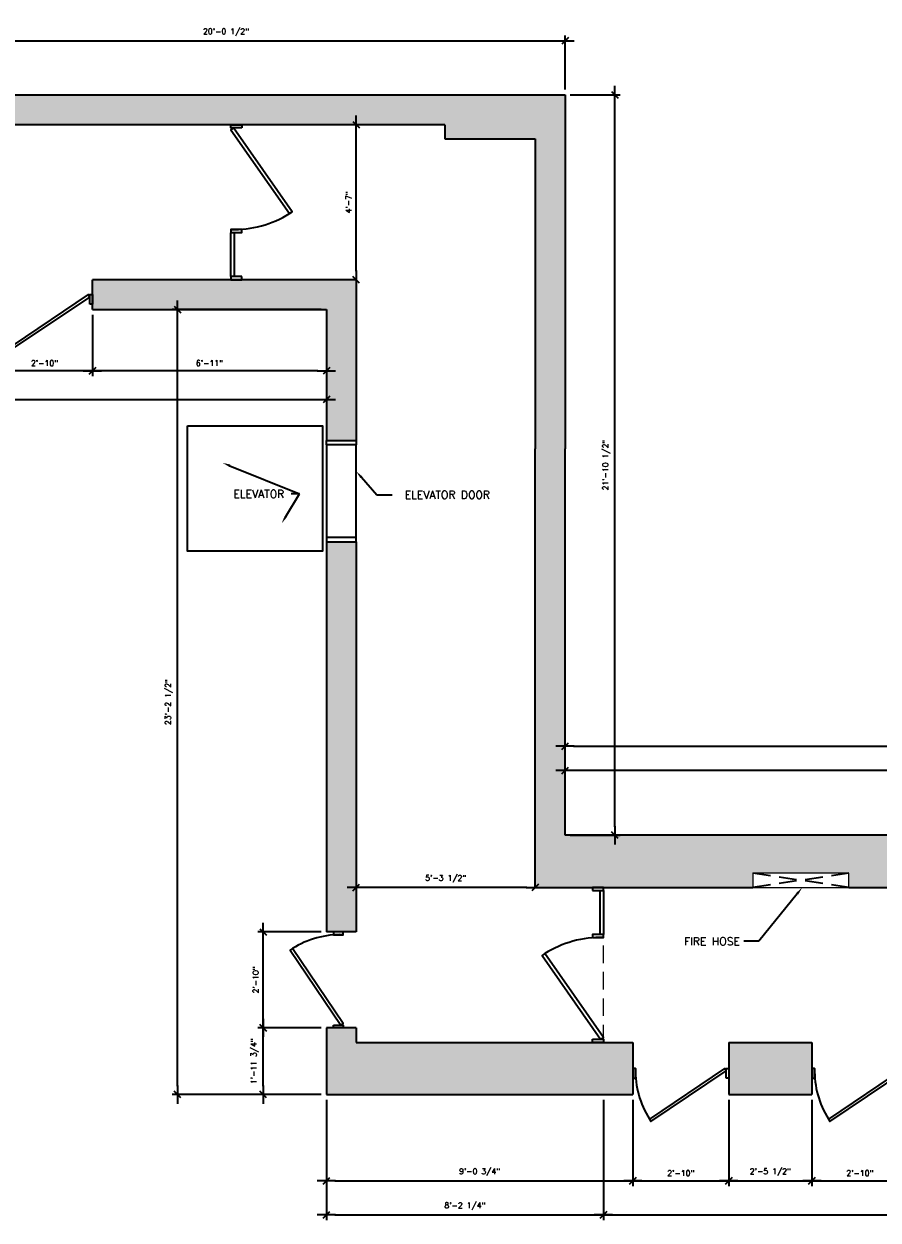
# Model space of a CAD drawing. Header units: inches. Extents: x -8208 to 9368, y -1840 to 1831.
# Drawn here: x -3716.8 to -3414, y -1839.5 to -1415.2 of the extents above; entities that cross this region are included whole.
import ezdxf
from ezdxf import colors
from ezdxf.entities.mleader import LeaderData, LeaderLine
from ezdxf.math import Vec2, Vec3

# ---------------------------------------------------------------- set-up
doc = ezdxf.new("R2010")
doc.units = ezdxf.units.IN
doc.header["$MEASUREMENT"] = 0
doc.linetypes.add('HIDDEN', pattern=[0.375, 0.25, -0.125])
for name, color, linetype in [('A-WALL', 4, 'Continuous'), ('A-WINDOW', 1, 'Continuous'), ('SM-COM-PLUMBING', 2, 'Continuous'), ('SM-COM-WALL-HATCH', 252, 'Continuous'), ('SM-FF-HATCH', 8, 'Continuous'), ('SM-RCP-TEXT', 2, 'Continuous'), ('YP-DOOR', 1, 'Continuous')]:
    doc.layers.add(name, color=color, linetype=linetype)
doc.layers.add('I-8-Gray', color=1, linetype='Continuous', lineweight=9)
doc.styles.add('SM-LEADER-00', font='romans.shx')
doc.styles.add('SMI-24', font='romans.shx', dxfattribs={"height": 2})
doc.dimstyles.new('SMI-24', dxfattribs={"dimscale": 24, "dimtxt": 2, "dimasz": 0.125, "dimexe": 0.078125, "dimexo": 0.078125, "dimgap": 0.0625, "dimtad": 1, "dimdec": 3, "dimrnd": 0.25, "dimzin": 3, "dimdsep": 46, "dimlunit": 4, "dimtxsty": 'SMI-24', "dimblk": 'SMI-thick', "dimcen": 0.09375, "dimclrd": 1, "dimclre": 1, "dimclrt": 2, "dimadec": 0, "dimazin": 0, "dimtfac": 0.09375, "dimtdec": 3, "dimtmove": 2, "dimatfit": 3, "dimfxl": 0.078125, "dimfrac": 2, "dimtolj": 1, "dimtzin": 3, "dimarcsym": 0})

# ---------------------------------------------------------------- blocks, each defined once
blk = doc.blocks.new('SMI-thick')
at = {"color": 0, "linetype": 'Continuous'}
blk.add_line((-1.08, 0), (1.08, 0), dxfattribs=at)
at = {"color": 4, "linetype": 'Continuous'}
blk.add_line((0.39, 0.39), (-0.39, -0.39), dxfattribs=at)
blk = doc.blocks.new('*D534')
at = {"layer": 'A-WALL', "color": 1, "lineweight": -2, "transparency": 16777216}
for p, q in [((-3437.47, -1796.86), (-3437.47, -1827.43)), ((-3403.47, -1796.86), (-3403.47, -1827.43)), ((-3434.47, -1825.55), (-3406.47, -1825.55))]:
    blk.add_line(p, q, dxfattribs=at)
at = {"layer": 'Defpoints', "color": 0, "transparency": 16777216}
for p in [(-3437.47, -1794.99), (-3403.47, -1794.99), (-3403.47, -1825.55)]:
    blk.add_point(p, dxfattribs=at)
at = {"layer": 'A-WALL', "color": 1, "lineweight": -2, "transparency": 16777216, "xscale": 3, "yscale": 3, "zscale": 3, "rotation": 180}
blk.add_blockref('SMI-thick', (-3437.47, -1825.55), dxfattribs=at)
at = {"layer": 'A-WALL', "color": 1, "lineweight": -2, "transparency": 16777216, "xscale": 3, "yscale": 3, "zscale": 3}
blk.add_blockref('SMI-thick', (-3403.47, -1825.55), dxfattribs=at)
at = {"layer": 'A-WALL', "color": 2, "transparency": 16777216, "insert": (-3420.47, -1822.86), "char_height": 2, "attachment_point": 5, "style": 'SMI-24'}
blk.add_mtext('\\A1;2\'-10"', dxfattribs=at)
blk = doc.blocks.new('*D535')
at = {"layer": 'A-WALL', "color": 1, "lineweight": -2, "transparency": 16777216}
for p, q in [((-3500.96, -1796.86), (-3500.96, -1827.43)), ((-3466.96, -1796.86), (-3466.96, -1827.43)), ((-3497.96, -1825.55), (-3469.96, -1825.55))]:
    blk.add_line(p, q, dxfattribs=at)
at = {"layer": 'Defpoints', "color": 0, "transparency": 16777216}
for p in [(-3500.96, -1794.99), (-3466.96, -1794.99), (-3466.96, -1825.55)]:
    blk.add_point(p, dxfattribs=at)
at = {"layer": 'A-WALL', "color": 1, "lineweight": -2, "transparency": 16777216, "xscale": 3, "yscale": 3, "zscale": 3, "rotation": 180}
blk.add_blockref('SMI-thick', (-3500.96, -1825.55), dxfattribs=at)
at = {"layer": 'A-WALL', "color": 1, "lineweight": -2, "transparency": 16777216, "xscale": 3, "yscale": 3, "zscale": 3}
blk.add_blockref('SMI-thick', (-3466.96, -1825.55), dxfattribs=at)
at = {"layer": 'A-WALL', "color": 2, "transparency": 16777216, "insert": (-3483.96, -1822.86), "char_height": 2, "attachment_point": 5, "style": 'SMI-24'}
blk.add_mtext('\\A1;2\'-10"', dxfattribs=at)
blk = doc.blocks.new('*D536')
at = {"layer": 'A-WALL', "color": 1, "lineweight": -2, "transparency": 16777216}
for p, q in [((-3466.96, -1796.86), (-3466.96, -1827.43)), ((-3437.47, -1796.86), (-3437.47, -1827.43)), ((-3463.96, -1825.55), (-3440.47, -1825.55))]:
    blk.add_line(p, q, dxfattribs=at)
at = {"layer": 'Defpoints', "color": 0, "transparency": 16777216}
for p in [(-3466.96, -1794.99), (-3437.47, -1794.99), (-3437.47, -1825.55)]:
    blk.add_point(p, dxfattribs=at)
at = {"layer": 'A-WALL', "color": 1, "lineweight": -2, "transparency": 16777216, "xscale": 3, "yscale": 3, "zscale": 3, "rotation": 180}
blk.add_blockref('SMI-thick', (-3466.96, -1825.55), dxfattribs=at)
at = {"layer": 'A-WALL', "color": 1, "lineweight": -2, "transparency": 16777216, "xscale": 3, "yscale": 3, "zscale": 3}
blk.add_blockref('SMI-thick', (-3437.47, -1825.55), dxfattribs=at)
at = {"layer": 'A-WALL', "color": 2, "transparency": 16777216, "insert": (-3452.21, -1822.53), "char_height": 2, "attachment_point": 5, "style": 'SMI-24'}
blk.add_mtext('\\A1;2\'-5 1/2"', dxfattribs=at)
blk = doc.blocks.new('*D537')
at = {"layer": 'A-WALL', "color": 1, "lineweight": -2, "transparency": 16777216}
for p, q in [((-3609.6, -1796.86), (-3609.6, -1827.43)), ((-3500.96, -1796.86), (-3500.96, -1827.43)), ((-3606.6, -1825.55), (-3503.96, -1825.55))]:
    blk.add_line(p, q, dxfattribs=at)
at = {"layer": 'Defpoints', "color": 0, "transparency": 16777216}
for p in [(-3609.6, -1794.99), (-3500.96, -1794.99), (-3500.96, -1825.55)]:
    blk.add_point(p, dxfattribs=at)
at = {"layer": 'A-WALL', "color": 1, "lineweight": -2, "transparency": 16777216, "xscale": 3, "yscale": 3, "zscale": 3, "rotation": 180}
blk.add_blockref('SMI-thick', (-3609.6, -1825.55), dxfattribs=at)
at = {"layer": 'A-WALL', "color": 1, "lineweight": -2, "transparency": 16777216, "xscale": 3, "yscale": 3, "zscale": 3}
blk.add_blockref('SMI-thick', (-3500.96, -1825.55), dxfattribs=at)
at = {"layer": 'A-WALL', "color": 2, "transparency": 16777216, "insert": (-3555.28, -1822.53), "char_height": 2, "attachment_point": 5, "style": 'SMI-24'}
blk.add_mtext('\\A1;9\'-0 3/4"', dxfattribs=at)
blk = doc.blocks.new('*D538')
at = {"layer": 'A-WALL', "color": 1, "lineweight": -2, "transparency": 16777216}
for p, q in [((-3511.37, -1796.86), (-3511.37, -1839.52)), ((-2142.81, -1796.86), (-2142.81, -1839.52)), ((-3508.37, -1837.64), (-2145.81, -1837.64))]:
    blk.add_line(p, q, dxfattribs=at)
at = {"layer": 'Defpoints', "color": 0, "transparency": 16777216}
for p in [(-3511.37, -1794.99), (-2142.81, -1794.99), (-2142.81, -1837.64)]:
    blk.add_point(p, dxfattribs=at)
at = {"layer": 'A-WALL', "color": 1, "lineweight": -2, "transparency": 16777216, "xscale": 3, "yscale": 3, "zscale": 3, "rotation": 180}
blk.add_blockref('SMI-thick', (-3511.37, -1837.64), dxfattribs=at)
at = {"layer": 'A-WALL', "color": 1, "lineweight": -2, "transparency": 16777216, "xscale": 3, "yscale": 3, "zscale": 3}
blk.add_blockref('SMI-thick', (-2142.81, -1837.64), dxfattribs=at)
at = {"layer": 'A-WALL', "color": 2, "transparency": 16777216, "insert": (-2827.09, -1834.62), "char_height": 2, "attachment_point": 5, "style": 'SMI-24'}
blk.add_mtext('\\A1;114\'-0 1/2"', dxfattribs=at)
blk = doc.blocks.new('*D547')
at = {"layer": 'A-WALL', "color": 1, "lineweight": -2, "transparency": 16777216}
for p, q in [((-3524.99, -1678.17), (-3524.99, -1669.55)), ((-3521.99, -1671.43), (-2359.18, -1671.43)), ((-2356.18, -1678.17), (-2356.18, -1669.55))]:
    blk.add_line(p, q, dxfattribs=at)
at = {"layer": 'Defpoints', "color": 0, "transparency": 16777216}
for p in [(-2356.18, -1671.43), (-3524.99, -1680.05), (-2356.18, -1680.05)]:
    blk.add_point(p, dxfattribs=at)
at = {"layer": 'A-WALL', "color": 1, "lineweight": -2, "transparency": 16777216, "xscale": 3, "yscale": 3, "zscale": 3, "rotation": 180}
blk.add_blockref('SMI-thick', (-3524.99, -1671.43), dxfattribs=at)
at = {"layer": 'A-WALL', "color": 1, "lineweight": -2, "transparency": 16777216, "xscale": 3, "yscale": 3, "zscale": 3}
blk.add_blockref('SMI-thick', (-2356.18, -1671.43), dxfattribs=at)
at = {"layer": 'A-WALL', "color": 2, "transparency": 16777216, "insert": (-2940.59, -1668.4), "char_height": 2, "attachment_point": 5, "style": 'SMI-24'}
blk.add_mtext('\\A1;97\'-4 3/4"', dxfattribs=at)
blk = doc.blocks.new('*D550')
at = {"layer": 'Defpoints', "color": 0, "transparency": 16777216}
for p in [(-3524.99, -1680.05), (-3524.99, -1702.99), (-3259.93, -1702.99)]:
    blk.add_point(p, dxfattribs=at)
at = {"layer": 'SM-COM-PLUMBING', "color": 1, "lineweight": -2, "transparency": 16777216}
for p, q in [((-3524.99, -1701.11), (-3524.99, -1678.17)), ((-3262.93, -1680.05), (-3521.99, -1680.05)), ((-3259.93, -1701.11), (-3259.93, -1678.17))]:
    blk.add_line(p, q, dxfattribs=at)
at = {"layer": 'SM-COM-PLUMBING', "color": 1, "lineweight": -2, "transparency": 16777216, "xscale": 3, "yscale": 3, "zscale": 3, "rotation": 180}
blk.add_blockref('SMI-thick', (-3524.99, -1680.05), dxfattribs=at)
at = {"layer": 'SM-COM-PLUMBING', "color": 1, "lineweight": -2, "transparency": 16777216, "xscale": 3, "yscale": 3, "zscale": 3}
blk.add_blockref('SMI-thick', (-3259.93, -1680.05), dxfattribs=at)
at = {"layer": 'SM-COM-PLUMBING', "color": 2, "transparency": 16777216, "insert": (-3392.46, -1677.36), "char_height": 2, "attachment_point": 5, "style": 'SMI-24'}
blk.add_mtext('\\A1;22\'-1"', dxfattribs=at)
blk = doc.blocks.new('*D551')
at = {"layer": 'Defpoints', "color": 0, "transparency": 16777216}
for p in [(-3524.99, -1440.36), (-3507.32, -1440.36), (-3524.99, -1702.99)]:
    blk.add_point(p, dxfattribs=at)
at = {"layer": 'SM-COM-PLUMBING', "color": 1, "lineweight": -2, "transparency": 16777216}
for p, q in [((-3523.12, -1440.36), (-3505.44, -1440.36)), ((-3507.32, -1699.99), (-3507.32, -1443.36)), ((-3523.12, -1702.99), (-3505.44, -1702.99))]:
    blk.add_line(p, q, dxfattribs=at)
at = {"layer": 'SM-COM-PLUMBING', "color": 1, "lineweight": -2, "transparency": 16777216, "xscale": 3, "yscale": 3, "zscale": 3}
for p, rotation in [((-3507.32, -1440.36), 90), ((-3507.32, -1702.99), 270)]:
    blk.add_blockref('SMI-thick', p, dxfattribs=dict(at, rotation=rotation))
at = {"layer": 'SM-COM-PLUMBING', "color": 2, "transparency": 16777216, "insert": (-3510.34, -1571.68), "char_height": 2, "attachment_point": 5, "rotation": 90, "style": 'SMI-24'}
blk.add_mtext('\\A1;21\'-10 1/2"', dxfattribs=at)
blk = doc.blocks.new('*D552')
at = {"layer": 'Defpoints', "color": 0, "transparency": 16777216}
for p in [(-3609.6, -1794.99), (-3511.37, -1794.99), (-3511.37, -1837.64)]:
    blk.add_point(p, dxfattribs=at)
at = {"layer": 'SM-COM-PLUMBING', "color": 1, "lineweight": -2, "transparency": 16777216}
for p, q in [((-3609.6, -1796.86), (-3609.6, -1839.52)), ((-3511.37, -1796.86), (-3511.37, -1839.52)), ((-3606.6, -1837.64), (-3514.37, -1837.64))]:
    blk.add_line(p, q, dxfattribs=at)
at = {"layer": 'SM-COM-PLUMBING', "color": 1, "lineweight": -2, "transparency": 16777216, "xscale": 3, "yscale": 3, "zscale": 3, "rotation": 180}
blk.add_blockref('SMI-thick', (-3609.6, -1837.64), dxfattribs=at)
at = {"layer": 'SM-COM-PLUMBING', "color": 1, "lineweight": -2, "transparency": 16777216, "xscale": 3, "yscale": 3, "zscale": 3}
blk.add_blockref('SMI-thick', (-3511.37, -1837.64), dxfattribs=at)
at = {"layer": 'SM-COM-PLUMBING', "color": 2, "transparency": 16777216, "insert": (-3560.48, -1834.62), "char_height": 2, "attachment_point": 5, "style": 'SMI-24'}
blk.add_mtext('\\A1;8\'-2 1/4"', dxfattribs=at)
blk = doc.blocks.new('*D553')
at = {"layer": 'Defpoints', "color": 0, "transparency": 16777216}
for p in [(-3632, -1771.31), (-3609.6, -1771.31), (-3609.6, -1794.99)]:
    blk.add_point(p, dxfattribs=at)
at = {"layer": 'SM-COM-PLUMBING', "color": 1, "lineweight": -2, "transparency": 16777216}
for p, q in [((-3611.47, -1771.31), (-3633.87, -1771.31)), ((-3632, -1791.99), (-3632, -1774.31)), ((-3611.47, -1794.99), (-3633.87, -1794.99))]:
    blk.add_line(p, q, dxfattribs=at)
at = {"layer": 'SM-COM-PLUMBING', "color": 1, "lineweight": -2, "transparency": 16777216, "xscale": 3, "yscale": 3, "zscale": 3}
for p, rotation in [((-3632, -1771.31), 90), ((-3632, -1794.99), 270)]:
    blk.add_blockref('SMI-thick', p, dxfattribs=dict(at, rotation=rotation))
at = {"layer": 'SM-COM-PLUMBING', "color": 2, "transparency": 16777216, "insert": (-3635.02, -1783.15), "char_height": 2, "attachment_point": 5, "rotation": 90, "style": 'SMI-24'}
blk.add_mtext('\\A1;1\'-11 3/4"', dxfattribs=at)
blk = doc.blocks.new('*D554')
at = {"layer": 'Defpoints', "color": 0, "transparency": 16777216}
for p in [(-3632, -1737.31), (-3609.6, -1737.31), (-3609.6, -1771.31)]:
    blk.add_point(p, dxfattribs=at)
at = {"layer": 'SM-COM-PLUMBING', "color": 1, "lineweight": -2, "transparency": 16777216}
for p, q in [((-3611.47, -1737.31), (-3633.87, -1737.31)), ((-3632, -1768.31), (-3632, -1740.31)), ((-3611.47, -1771.31), (-3633.87, -1771.31))]:
    blk.add_line(p, q, dxfattribs=at)
at = {"layer": 'SM-COM-PLUMBING', "color": 1, "lineweight": -2, "transparency": 16777216, "xscale": 3, "yscale": 3, "zscale": 3}
for p, rotation in [((-3632, -1737.31), 90), ((-3632, -1771.31), 270)]:
    blk.add_blockref('SMI-thick', p, dxfattribs=dict(at, rotation=rotation))
at = {"layer": 'SM-COM-PLUMBING', "color": 2, "transparency": 16777216, "insert": (-3634.69, -1754.31), "char_height": 2, "attachment_point": 5, "rotation": 90, "style": 'SMI-24'}
blk.add_mtext('\\A1;2\'-10"', dxfattribs=at)
blk = doc.blocks.new('*D555')
at = {"layer": 'Defpoints', "color": 0, "transparency": 16777216}
for p in [(-3662.41, -1516.49), (-3609.6, -1516.49), (-3609.6, -1794.99)]:
    blk.add_point(p, dxfattribs=at)
at = {"layer": 'SM-COM-PLUMBING', "color": 1, "lineweight": -2, "transparency": 16777216}
for p, q in [((-3611.47, -1516.49), (-3664.29, -1516.49)), ((-3662.41, -1791.99), (-3662.41, -1519.49)), ((-3611.47, -1794.99), (-3664.29, -1794.99))]:
    blk.add_line(p, q, dxfattribs=at)
at = {"layer": 'SM-COM-PLUMBING', "color": 1, "lineweight": -2, "transparency": 16777216, "xscale": 3, "yscale": 3, "zscale": 3}
for p, rotation in [((-3662.41, -1516.49), 90), ((-3662.41, -1794.99), 270)]:
    blk.add_blockref('SMI-thick', p, dxfattribs=dict(at, rotation=rotation))
at = {"layer": 'SM-COM-PLUMBING', "color": 2, "transparency": 16777216, "insert": (-3665.44, -1655.74), "char_height": 2, "attachment_point": 5, "rotation": 90, "style": 'SMI-24'}
blk.add_mtext('\\A1;23\'-2 1/2"', dxfattribs=at)
blk = doc.blocks.new('*D556')
at = {"layer": 'Defpoints', "color": 0, "transparency": 16777216}
for p in [(-3599.04, -1450.93), (-3599.04, -1450.93), (-3599.04, -1505.93)]:
    blk.add_point(p, dxfattribs=at)
at = {"layer": 'SM-COM-PLUMBING', "color": 1, "lineweight": -2, "transparency": 16777216}
blk.add_line((-3599.04, -1502.93), (-3599.04, -1453.93), dxfattribs=at)
at = {"layer": 'SM-COM-PLUMBING', "color": 1, "lineweight": -2, "transparency": 16777216, "xscale": 3, "yscale": 3, "zscale": 3}
for p, rotation in [((-3599.04, -1450.93), 90), ((-3599.04, -1505.93), 270)]:
    blk.add_blockref('SMI-thick', p, dxfattribs=dict(at, rotation=rotation))
at = {"layer": 'SM-COM-PLUMBING', "color": 2, "transparency": 16777216, "insert": (-3601.73, -1478.43), "char_height": 2, "attachment_point": 5, "rotation": 90, "style": 'SMI-24'}
blk.add_mtext('\\A1;4\'-7"', dxfattribs=at)
blk = doc.blocks.new('*D557')
at = {"layer": 'Defpoints', "color": 0, "transparency": 16777216}
for p in [(-3599.04, -1721.49), (-3599.04, -1721.49), (-3535.55, -1721.49)]:
    blk.add_point(p, dxfattribs=at)
at = {"layer": 'SM-COM-PLUMBING', "color": 1, "lineweight": -2, "transparency": 16777216}
blk.add_line((-3538.55, -1721.49), (-3596.04, -1721.49), dxfattribs=at)
at = {"layer": 'SM-COM-PLUMBING', "color": 1, "lineweight": -2, "transparency": 16777216, "xscale": 3, "yscale": 3, "zscale": 3, "rotation": 180}
blk.add_blockref('SMI-thick', (-3599.04, -1721.49), dxfattribs=at)
at = {"layer": 'SM-COM-PLUMBING', "color": 1, "lineweight": -2, "transparency": 16777216, "xscale": 3, "yscale": 3, "zscale": 3}
blk.add_blockref('SMI-thick', (-3535.55, -1721.49), dxfattribs=at)
at = {"layer": 'SM-COM-PLUMBING', "color": 2, "transparency": 16777216, "insert": (-3567.3, -1718.46), "char_height": 2, "attachment_point": 5, "style": 'SMI-24'}
blk.add_mtext('\\A1;5\'-3 1/2"', dxfattribs=at)
blk = doc.blocks.new('*D558')
at = {"layer": 'Defpoints', "color": 0, "transparency": 16777216}
for p in [(-3692.54, -1516.49), (-3609.6, -1516.49), (-3692.54, -1538.2)]:
    blk.add_point(p, dxfattribs=at)
at = {"layer": 'SM-COM-PLUMBING', "color": 1, "lineweight": -2, "transparency": 16777216}
for p, q in [((-3692.54, -1518.36), (-3692.54, -1540.08)), ((-3609.6, -1518.36), (-3609.6, -1540.08)), ((-3612.6, -1538.2), (-3689.54, -1538.2))]:
    blk.add_line(p, q, dxfattribs=at)
at = {"layer": 'SM-COM-PLUMBING', "color": 1, "lineweight": -2, "transparency": 16777216, "xscale": 3, "yscale": 3, "zscale": 3, "rotation": 180}
blk.add_blockref('SMI-thick', (-3692.54, -1538.2), dxfattribs=at)
at = {"layer": 'SM-COM-PLUMBING', "color": 1, "lineweight": -2, "transparency": 16777216, "xscale": 3, "yscale": 3, "zscale": 3}
blk.add_blockref('SMI-thick', (-3609.6, -1538.2), dxfattribs=at)
at = {"layer": 'SM-COM-PLUMBING', "color": 2, "transparency": 16777216, "insert": (-3651.07, -1535.51), "char_height": 2, "attachment_point": 5, "style": 'SMI-24'}
blk.add_mtext('\\A1;6\'-11"', dxfattribs=at)
blk = doc.blocks.new('*D559')
at = {"layer": 'Defpoints', "color": 0, "transparency": 16777216}
for p in [(-3726.54, -1516.49), (-3692.54, -1516.49), (-3726.54, -1538.2)]:
    blk.add_point(p, dxfattribs=at)
at = {"layer": 'SM-COM-PLUMBING', "color": 1, "lineweight": -2, "transparency": 16777216}
for p, q in [((-3726.54, -1518.36), (-3726.54, -1540.08)), ((-3692.54, -1518.36), (-3692.54, -1540.08)), ((-3695.54, -1538.2), (-3723.54, -1538.2))]:
    blk.add_line(p, q, dxfattribs=at)
at = {"layer": 'SM-COM-PLUMBING', "color": 1, "lineweight": -2, "transparency": 16777216, "xscale": 3, "yscale": 3, "zscale": 3, "rotation": 180}
blk.add_blockref('SMI-thick', (-3726.54, -1538.2), dxfattribs=at)
at = {"layer": 'SM-COM-PLUMBING', "color": 1, "lineweight": -2, "transparency": 16777216, "xscale": 3, "yscale": 3, "zscale": 3}
blk.add_blockref('SMI-thick', (-3692.54, -1538.2), dxfattribs=at)
at = {"layer": 'SM-COM-PLUMBING', "color": 2, "transparency": 16777216, "insert": (-3709.54, -1535.51), "char_height": 2, "attachment_point": 5, "style": 'SMI-24'}
blk.add_mtext('\\A1;2\'-10"', dxfattribs=at)
blk = doc.blocks.new('*D569')
at = {"layer": 'Defpoints', "color": 0, "transparency": 16777216}
for p in [(-5042.28, -1505.93), (-3609.6, -1516.49), (-3609.6, -1548.38)]:
    blk.add_point(p, dxfattribs=at)
at = {"layer": 'SM-COM-PLUMBING', "color": 1, "lineweight": -2, "transparency": 16777216}
for p, q in [((-5042.28, -1507.8), (-5042.28, -1550.26)), ((-3609.6, -1518.36), (-3609.6, -1550.26)), ((-5039.28, -1548.38), (-3612.6, -1548.38))]:
    blk.add_line(p, q, dxfattribs=at)
at = {"layer": 'SM-COM-PLUMBING', "color": 1, "lineweight": -2, "transparency": 16777216, "xscale": 3, "yscale": 3, "zscale": 3, "rotation": 180}
blk.add_blockref('SMI-thick', (-5042.28, -1548.38), dxfattribs=at)
at = {"layer": 'SM-COM-PLUMBING', "color": 1, "lineweight": -2, "transparency": 16777216, "xscale": 3, "yscale": 3, "zscale": 3}
blk.add_blockref('SMI-thick', (-3609.6, -1548.38), dxfattribs=at)
at = {"layer": 'SM-COM-PLUMBING', "color": 2, "transparency": 16777216, "insert": (-4325.94, -1545.36), "char_height": 2, "attachment_point": 5, "style": 'SMI-24'}
blk.add_mtext('\\A1;119\'-4 3/4"', dxfattribs=at)
blk = doc.blocks.new('*D581')
at = {"layer": 'Defpoints', "color": 0, "transparency": 16777216}
for p in [(-3524.99, -1421.19), (-3765.39, -1440.36), (-3524.99, -1440.36)]:
    blk.add_point(p, dxfattribs=at)
at = {"layer": 'SM-COM-PLUMBING', "color": 1, "lineweight": -2, "transparency": 16777216}
for p, q in [((-3765.39, -1438.49), (-3765.39, -1419.31)), ((-3762.39, -1421.19), (-3527.99, -1421.19)), ((-3524.99, -1438.49), (-3524.99, -1419.31))]:
    blk.add_line(p, q, dxfattribs=at)
at = {"layer": 'SM-COM-PLUMBING', "color": 1, "lineweight": -2, "transparency": 16777216, "xscale": 3, "yscale": 3, "zscale": 3, "rotation": 180}
blk.add_blockref('SMI-thick', (-3765.39, -1421.19), dxfattribs=at)
at = {"layer": 'SM-COM-PLUMBING', "color": 1, "lineweight": -2, "transparency": 16777216, "xscale": 3, "yscale": 3, "zscale": 3}
blk.add_blockref('SMI-thick', (-3524.99, -1421.19), dxfattribs=at)
at = {"layer": 'SM-COM-PLUMBING', "color": 2, "transparency": 16777216, "insert": (-3645.19, -1418.16), "char_height": 2, "attachment_point": 5, "style": 'SMI-24'}
blk.add_mtext('\\A1;20\'-0 1/2"', dxfattribs=at)

msp = doc.modelspace()

# ---------------------------------------------------------------- hatches: boundary and pattern name
at = {"layer": 'SM-COM-WALL-HATCH'}
h = msp.add_hatch(color=256, dxfattribs=at)
h.dxf.hatch_style = 1
h.paths.add_polyline_path([(-3524.99357, -1440.36495), (-3765.38702, -1440.36495), (-3765.38702, -1450.92601), (-3567.55464, -1450.92601), (-3567.55464, -1455.92601), (-3535.55464, -1455.92601), (-3535.55464, -1565.92601), (-3535.55464, -1721.48708), (-3458.3693, -1721.48708), (-3458.3693, -1716.49991), (-3424.3693, -1716.49991), (-3424.3693, -1721.48708), (-3259.9325, -1721.48708), (-3259.9325, -1702.98708), (-3424.3693, -1702.98708), (-3524.99357, -1702.98708), (-3524.99357, -1565.92601)])
h = msp.add_hatch(color=256, dxfattribs=at)
h.dxf.hatch_style = 1
h.paths.add_polyline_path([(-3609.59745, -1562.92601), (-3599.03638, -1562.92601)], flags=17)
edge = h.paths.add_edge_path()
edge.add_line((-3692.53638, -1516.48708), (-3692.53638, -1505.92601))
edge.add_line((-3692.53638, -1516.48708), (-3609.59745, -1516.48708))
edge.add_line((-3609.59745, -1516.48708), (-3609.59745, -1562.92601))
edge.add_line((-3599.03638, -1505.92601), (-3692.53638, -1505.92601))
edge.add_line((-3599.03638, -1505.92601), (-3599.03638, -1562.92601))
h = msp.add_hatch(color=256, dxfattribs=at)
h.dxf.hatch_style = 1
h.paths.add_polyline_path([(-3599.03638, -1505.92601), (-3692.53638, -1505.92601), (-3692.53638, -1516.48708), (-3609.59745, -1516.48708), (-3609.59745, -1562.92601), (-3599.03638, -1562.92601)])
h.paths.add_polyline_path([(-3599.03638, -1598.92601), (-3609.59745, -1598.92601), (-3609.59745, -1659.42601), (-3609.59745, -1737.31029), (-3599.03638, -1737.31029)])
h = msp.add_hatch(color=256, dxfattribs=at)
h.dxf.hatch_style = 1
h.paths.add_polyline_path([(-3609.59745, -1598.92601), (-3599.03638, -1598.92601)])
edge = h.paths.add_edge_path()
edge.add_line((-3599.03638, -1598.92601), (-3599.03638, -1737.31029))
edge.add_line((-3599.03638, -1737.31029), (-3609.59745, -1737.31029))
edge.add_line((-3609.59745, -1598.92601), (-3609.59745, -1659.42601))
edge.add_line((-3609.59745, -1659.42601), (-3609.59745, -1737.31029))
h = msp.add_hatch(color=256, dxfattribs=at)
h.dxf.hatch_style = 1
h.paths.add_polyline_path([(-3599.03638, -1771.31029), (-3599.03638, -1776.48708), (-3500.95602, -1776.48708), (-3500.95602, -1794.98708), (-3609.59745, -1794.98708), (-3609.59745, -1771.31029)])
h = msp.add_hatch(color=256, dxfattribs=at)
h.dxf.hatch_style = 1
h.paths.add_polyline_path([(-3466.95602, -1776.48708), (-3437.47364, -1776.48708), (-3437.47364, -1794.98708), (-3466.95602, -1794.98708)])

# ---------------------------------------------------------------- linework, layer by layer
at = {"layer": 'A-WALL'}
for p, q in [((-3765.38702, -1440.36495), (-3524.99357, -1440.36495)), ((-3524.99357, -1440.36495), (-3524.99357, -1565.92601)), ((-3567.55464, -1450.92601), (-3765.38702, -1450.92601)), ((-3567.55464, -1450.92601), (-3567.55464, -1455.92601)), ((-3567.55464, -1455.92601), (-3535.55464, -1455.92601)), ((-3535.55464, -1455.92601), (-3535.55464, -1565.92601)), ((-3599.03638, -1505.92601), (-3692.53638, -1505.92601)), ((-3692.53638, -1516.48708), (-3692.53638, -1505.92601)), ((-3599.03638, -1505.92601), (-3599.03638, -1562.92601)), ((-3692.53638, -1516.48708), (-3609.59745, -1516.48708)), ((-3609.59745, -1516.48708), (-3609.59745, -1562.92601)), ((-3609.59745, -1562.92601), (-3599.03638, -1562.92601)), ((-3535.55464, -1721.48708), (-3535.55464, -1565.92601)), ((-3524.99357, -1702.98708), (-3524.99357, -1565.92601)), ((-3609.59745, -1598.92601), (-3599.03638, -1598.92601)), ((-3609.59745, -1598.92601), (-3609.59745, -1659.42601)), ((-3599.03638, -1598.92601), (-3599.03638, -1737.31029)), ((-3609.59745, -1659.42601), (-3609.59745, -1737.31029)), ((-3424.3693, -1702.98708), (-3524.99357, -1702.98708)), ((-3259.9325, -1702.98708), (-3424.3693, -1702.98708)), ((-3535.55464, -1721.48708), (-3458.3693, -1721.48708)), ((-3424.3693, -1721.48708), (-3259.9325, -1721.48708)), ((-3599.03638, -1737.31029), (-3609.59745, -1737.31029)), ((-3599.03638, -1771.31029), (-3609.59745, -1771.31029)), ((-3609.59745, -1771.31029), (-3609.59745, -1794.98708)), ((-3599.03638, -1771.31029), (-3599.03638, -1776.48708)), ((-3599.03638, -1776.48708), (-3500.95602, -1776.48708)), ((-3500.95602, -1776.48708), (-3500.95602, -1794.98708)), ((-3466.95602, -1776.48708), (-3466.95602, -1794.98708)), ((-3466.95602, -1776.48708), (-3437.47364, -1776.48708)), ((-3437.47364, -1776.48708), (-3437.47364, -1794.98708)), ((-3609.59745, -1794.98708), (-3500.95602, -1794.98708)), ((-3466.95602, -1794.98708), (-3437.47364, -1794.98708))]:
    msp.add_line(p, q, dxfattribs=at)
at = {"layer": 'A-WALL', "color": 8}
for centre, radius, start, end in [((-3642.49558, -1450.86022), 37.26895, 268.4814908, 302.1282195), ((-3604.52848, -1770.40655), 32.14749, 88.4814908, 122.1282195), ((-3512.35691, -1776.55288), 37.26895, 88.4814908, 122.1282195), ((-3467.85975, -1786.58898), 32.14749, 178.4814908, 212.1282195), ((-3404.37738, -1786.58898), 32.14749, 178.4814908, 212.1282195)]:
    msp.add_arc(centre, radius, start, end, dxfattribs=at)
at = {"layer": 'A-WINDOW', "color": 3}
for points in [[(-3639.55463, -1452.03952), (-3643.48321, -1452.03952), (-3643.48321, -1450.92601), (-3639.55463, -1450.92601)], [(-3639.55463, -1488.11608), (-3643.48321, -1488.11608), (-3643.48321, -1489.22959), (-3639.55463, -1489.22959)], [(-3639.55463, -1504.81251), (-3643.48321, -1504.81251), (-3643.48321, -1505.92601), (-3639.55463, -1505.92601)], [(-3693.49687, -1514.59527), (-3693.49687, -1511.20655), (-3692.53638, -1511.20655), (-3692.53638, -1514.59527)], [(-3515.29787, -1722.60059), (-3511.36929, -1722.60059), (-3511.36929, -1721.48708), (-3515.29787, -1721.48708)], [(-3607.0653, -1738.27078), (-3603.67658, -1738.27078), (-3603.67658, -1737.31029), (-3607.0653, -1737.31029)], [(-3515.29787, -1739.29702), (-3511.36929, -1739.29702), (-3511.36929, -1738.18351), (-3515.29787, -1738.18351)], [(-3607.06529, -1770.3498), (-3603.67657, -1770.3498), (-3603.67657, -1771.31029), (-3607.06529, -1771.31029)], [(-3515.29787, -1775.37358), (-3511.36929, -1775.37358), (-3511.36929, -1776.48708), (-3515.29787, -1776.48708)], [(-3499.99553, -1789.1258), (-3499.99553, -1785.73708), (-3500.95602, -1785.73708), (-3500.95602, -1789.1258)], [(-3467.91651, -1789.1258), (-3467.91651, -1785.73708), (-3466.95602, -1785.73708), (-3466.95602, -1789.1258)], [(-3436.51315, -1789.1258), (-3436.51315, -1785.73708), (-3437.47364, -1785.73708), (-3437.47364, -1789.1258)]]:
    msp.add_lwpolyline(points, close=True, dxfattribs=at)
at = {"layer": 'I-8-Gray'}
for p, q in [((-3424.3693, -1716.49991), (-3458.3693, -1716.49991)), ((-3458.3693, -1716.49991), (-3458.3693, -1721.48708)), ((-3424.3693, -1721.48708), (-3424.3693, -1716.49991))]:
    msp.add_line(p, q, dxfattribs=at)
at = {"layer": 'I-8-Gray', "linetype": 'HIDDEN', "ltscale": 25}
msp.add_line((-3511.36929, -1776.48708), (-3511.36929, -1721.48708), dxfattribs=at)
at = {"layer": 'I-8-Gray'}
msp.add_lwpolyline([(-3458.3693, -1721.48708), (-3424.3693, -1721.48708), (-3424.3693, -1716.49991), (-3458.3693, -1716.49991)], close=True, dxfattribs=at)
at = {"layer": 'SM-COM-PLUMBING'}
for p, q in [((-3609.59745, -1564.44513), (-3609.59745, -1597.4069)), ((-3599.03638, -1597.4069), (-3599.03638, -1564.44513))]:
    msp.add_line(p, q, dxfattribs=at)
for points in [[(-3658.78165, -1557.72625), (-3610.98207, -1557.72625), (-3610.98207, -1602.2722), (-3658.78165, -1602.2722)], [(-3609.59745, -1562.92601), (-3599.03638, -1562.92601), (-3599.03638, -1564.44513), (-3609.59745, -1564.44513)], [(-3609.59745, -1598.92601), (-3599.03638, -1598.92601), (-3599.03638, -1597.4069), (-3609.59745, -1597.4069)]]:
    msp.add_lwpolyline(points, close=True, dxfattribs=at)
at = {"layer": 'SM-FF-HATCH', "linetype": 'HIDDEN', "ltscale": 25}
for p, q in [((-3424.3693, -1716.49991), (-3458.3693, -1721.48708)), ((-3424.3693, -1721.48708), (-3458.3693, -1716.49991))]:
    msp.add_line(p, q, dxfattribs=at)
at = {"layer": 'YP-DOOR'}
for points in [[(-3642.48953, -1452.03952), (-3643.48321, -1452.70836), (-3622.67537, -1482.4218), (-3621.71552, -1481.78975)], [(-3642.25813, -1504.81251), (-3643.53502, -1504.81251), (-3643.48321, -1489.23578), (-3642.25813, -1489.22339)], [(-3693.49687, -1512.06368), (-3694.07379, -1511.20655), (-3720.66455, -1529.155), (-3720.11935, -1529.98295)], [(-3512.59437, -1722.60059), (-3511.31748, -1722.60059), (-3511.36929, -1738.17732), (-3512.59437, -1738.18971)], [(-3604.5337, -1770.3498), (-3603.67657, -1769.77288), (-3621.62502, -1743.18212), (-3622.45297, -1743.72732)], [(-3512.36297, -1775.37358), (-3511.36929, -1774.70474), (-3532.17712, -1744.99129), (-3533.13698, -1745.62335)], [(-3467.91651, -1786.59421), (-3468.49343, -1785.73708), (-3495.08418, -1803.68553), (-3494.53898, -1804.51348)], [(-3404.43413, -1786.59421), (-3405.01105, -1785.73708), (-3431.6018, -1803.68553), (-3431.05661, -1804.51348)]]:
    msp.add_lwpolyline(points, close=True, dxfattribs=at)

# ---------------------------------------------------------------- dimensions: what is measured, and where the dimension line sits
at = {"layer": 'A-WALL'}
for base, p1, p2, picture, middle in [((-2356.17814, -1671.42731), (-3524.99357, -1680.04589), (-2356.17814, -1680.04589), '*D547', (-2940.58585, -1668.4035)), ((-3500.95602, -1825.55175), (-3609.59745, -1794.98708), (-3500.95602, -1794.98708), '*D537', (-3555.27673, -1822.52794)), ((-2142.81036, -1837.64083), (-3511.36929, -1794.98708), (-2142.81036, -1794.98707), '*D538', (-2827.08983, -1834.61702)), ((-3466.95602, -1825.55175), (-3500.95602, -1794.98708), (-3466.95602, -1794.98708), '*D535', (-3483.95602, -1822.86127)), ((-3437.47364, -1825.55175), (-3466.95602, -1794.98708), (-3437.47364, -1794.98708), '*D536', (-3452.21483, -1822.52794)), ((-3403.47364, -1825.55175), (-3437.47364, -1794.98708), (-3403.47364, -1794.98708), '*D534', (-3420.47364, -1822.86127))]:
    dim = msp.add_linear_dim(base=base, p1=p1, p2=p2, dimstyle='SMI-24', dxfattribs=at)
    dim.commit()
    dim.dimension.update_dxf_attribs({"geometry": picture, "text_midpoint": middle})
at = {"layer": 'SM-COM-PLUMBING'}
for base, p1, p2, picture, middle in [((-3524.99357, -1421.18622), (-3765.38702, -1440.36495), (-3524.99357, -1440.36495), '*D581', (-3645.19029, -1418.16241)), ((-3609.59745, -1548.38323), (-5042.28121, -1505.92601), (-3609.59745, -1516.48708), '*D569', (-4325.93933, -1545.35942)), ((-3726.53638, -1538.20216), (-3692.53638, -1516.48708), (-3726.53638, -1516.48708), '*D559', (-3709.53638, -1535.51168)), ((-3692.53638, -1538.20216), (-3609.59745, -1516.48708), (-3692.53638, -1516.48708), '*D558', (-3651.06691, -1535.51168)), ((-3524.99357, -1680.04589), (-3259.9325, -1702.98708), (-3524.99357, -1702.98708), '*D550', (-3392.46303, -1677.35541)), ((-3599.03638, -1721.48708), (-3535.55464, -1721.48708), (-3599.03638, -1721.48708), '*D557', (-3567.29551, -1718.46327)), ((-3511.36929, -1837.64083), (-3609.59745, -1794.98708), (-3511.36929, -1794.98708), '*D552', (-3560.48337, -1834.61702))]:
    dim = msp.add_linear_dim(base=base, p1=p1, p2=p2, dimstyle='SMI-24', dxfattribs=at)
    dim.commit()
    dim.dimension.update_dxf_attribs({"geometry": picture, "text_midpoint": middle})
for base, p1, p2, picture, middle in [((-3507.31913, -1440.36495), (-3524.99357, -1702.98708), (-3524.99357, -1440.36495), '*D551', (-3510.34294, -1571.67601)), ((-3599.03638, -1450.92601), (-3599.03638, -1505.92601), (-3599.03638, -1450.92601), '*D556', (-3601.72685, -1478.42601)), ((-3662.41328, -1516.48708), (-3609.59745, -1794.98708), (-3609.59745, -1516.48708), '*D555', (-3665.43709, -1655.73708)), ((-3631.99611, -1737.31029), (-3609.59745, -1771.31029), (-3609.59745, -1737.31029), '*D554', (-3634.68658, -1754.31029)), ((-3631.99611, -1771.31029), (-3609.59745, -1794.98708), (-3609.59745, -1771.31029), '*D553', (-3635.01992, -1783.14869))]:
    dim = msp.add_linear_dim(base=base, p1=p1, p2=p2, angle=90, dimstyle='SMI-24', dxfattribs=at)
    dim.commit()
    dim.dimension.update_dxf_attribs({"geometry": picture, "text_midpoint": middle})

# ---------------------------------------------------------------- leaders
at = {"layer": 'SM-RCP-TEXT'}
ml = msp.add_multileader_mtext('Standard', dxfattribs=at)
ml.set_content('CORRIDOR', color=256, style='SM-LEADER-00')
ml.set_leader_properties(color=1)
ml.build(insert=Vec2(0, 0))
ml.multileader.update_dxf_attribs({"dogleg_length": 3, "arrow_head_size": 2.8, "scale": 50})
ctx = ml.context
ctx.base_point, ctx.scale, ctx.char_height, ctx.arrow_head_size, ctx.landing_gap_size, ctx.plane_origin = Vec3(-4346.37721, -1479.08055), 50, 2.8, 2.8, 1.4, Vec3(-4378.54859, -1461.23255)
notes = []
notes.append((ctx, [(1, (1, 1, 0), (-4316.47063, -1479.08055), (-1, 0), 6.97325, [(0, [(-4344.86744, -1468.04109)], 0, []), (1, [(-4324.26641, -1490.08511)], 0, [])])]))
ctx.mtext.insert, ctx.mtext.rotation, ctx.mtext.width, ctx.mtext.flow_direction = Vec3(-4344.97721, -1477.68055), 6.283185307, 57.3412941, 5
ml = msp.add_multileader_mtext('Standard', dxfattribs=at)
ml.set_content("CEILING HEIGHT {\\A1;\\Farchand|c0;\\W0.8;\\C2;84''}", color=256, style='SM-LEADER-00')
ml.set_leader_properties(color=1)
ml.build(insert=Vec2(0, 0))
ml.multileader.update_dxf_attribs({"dogleg_length": 3, "arrow_head_size": 2.8, "scale": 50})
ctx = ml.context
ctx.base_point, ctx.scale, ctx.char_height, ctx.arrow_head_size, ctx.landing_gap_size, ctx.plane_origin = Vec3(-4276.168, -1479.37344), 50, 2.8, 2.8, 1.4, Vec3(-4312.31263, -1461.52544)
notes.append((ctx, [(1, (1, 1, 0), (-4229.86133, -1479.37344), (-1, 0), 3, [(0, [(-4278.63148, -1468.33398)], 0, []), (1, [(-4244.35423, -1491.29552)], 0, [])])]))
ctx.mtext.insert, ctx.mtext.rotation, ctx.mtext.width, ctx.mtext.flow_direction = Vec3(-4274.768, -1477.97344), 6.283185307, 57.3412941, 5
ml = msp.add_multileader_mtext('Standard', dxfattribs=at)
ml.set_content('ELEVATOR DOOR', color=256, style='SM-LEADER-00')
ml.set_leader_properties(color=1)
ml.build(insert=Vec2(0, 0))
ml.multileader.update_dxf_attribs({"dogleg_length": 3, "arrow_head_size": 2.8, "scale": 50})
ctx = ml.context
ctx.base_point, ctx.scale, ctx.char_height, ctx.arrow_head_size, ctx.landing_gap_size, ctx.plane_origin = Vec3(-3586.33062, -1582.23347), 50, 2.8, 2.8, 1.4, Vec3(-3505.46782, -1564.38547)
ctx.text_align_type = 2
notes.append((ctx, [(1, (1, 1, 0), (-3591.67525, -1582.23347), (1, 0), 5.34463, [(0, [(-3599.03638, -1573.91847)], 0, [])])]))
ctx.mtext.insert, ctx.mtext.width, ctx.mtext.alignment, ctx.mtext.flow_direction = Vec3(-3551.59728, -1580.83347), 57.3412941, 3, 5
ml = msp.add_multileader_mtext('Standard', dxfattribs=at)
ml.set_content('ELEVATOR', color=256, style='SM-LEADER-00')
ml.set_leader_properties(color=1)
ml.build(insert=Vec2(0, 0))
ml.multileader.update_dxf_attribs({"dogleg_length": 3, "arrow_head_size": 2.8, "scale": 50})
ctx = ml.context
ctx.base_point, ctx.scale, ctx.char_height, ctx.arrow_head_size, ctx.landing_gap_size, ctx.plane_origin = Vec3(-3643.94701, -1581.92059), 50, 2.8, 2.8, 1.4, Vec3(-3680.09164, -1564.0726)
notes.append((ctx, [(1, (1, 1, 0), (-3619.08034, -1581.92059), (-1, 0), 3, [(0, [(-3646.41049, -1570.88113)], 0, []), (1, [(-3625.45438, -1592.33933)], 0, [])])]))
ctx.mtext.insert, ctx.mtext.rotation, ctx.mtext.width, ctx.mtext.flow_direction = Vec3(-3642.54701, -1580.52059), 6.283185307, 57.3412941, 5
ml = msp.add_multileader_mtext('Standard', dxfattribs=at)
ml.set_content('FIRE HOSE', color=256, style='SM-LEADER-00')
ml.set_leader_properties(color=1)
ml.build(insert=Vec2(0, 0))
ml.multileader.update_dxf_attribs({"dogleg_length": 3, "arrow_head_size": 2.8, "scale": 50})
ctx = ml.context
ctx.base_point, ctx.scale, ctx.char_height, ctx.arrow_head_size, ctx.landing_gap_size, ctx.plane_origin = Vec3(-3486.26342, -1740.61608), 50, 2.8, 2.8, 1.4, Vec3(-3236.42208, -1722.76808)
ctx.text_align_type = 2
notes.append((ctx, [(0, (1, 1, 0), (-3456.25212, -1740.61608), (-1, 0), 5.34463, [(0, [(-3440.9375, -1721.58383)], 0, [])])]))
ctx.mtext.insert, ctx.mtext.width, ctx.mtext.alignment, ctx.mtext.flow_direction = Vec3(-3462.99676, -1739.21608), 57.3412941, 3, 5
ml = msp.add_multileader_mtext('Standard', dxfattribs=at)
ml.set_content('FIRE HOSE', color=256, style='SM-LEADER-00')
ml.set_leader_properties(color=1)
ml.build(insert=Vec2(0, 0))
ml.multileader.update_dxf_attribs({"dogleg_length": 3, "arrow_head_size": 2.8, "scale": 50})
ctx = ml.context
ctx.base_point, ctx.scale, ctx.char_height, ctx.arrow_head_size, ctx.landing_gap_size, ctx.plane_origin = Vec3(-2934.82662, -1740.61608), 50, 2.8, 2.8, 1.4, Vec3(-2684.98528, -1722.76808)
ctx.text_align_type = 2
notes.append((ctx, [(0, (1, 1, 0), (-2904.81532, -1740.61608), (-1, 0), 5.34463, [(0, [(-2889.5007, -1721.58383)], 0, [])])]))
ctx.mtext.insert, ctx.mtext.width, ctx.mtext.alignment, ctx.mtext.flow_direction = Vec3(-2911.55996, -1739.21608), 57.3412941, 3, 5
for ctx, leaders in notes:
    for number, flags, end, landing, length, lines in leaders:
        leader = LeaderData()
        leader.index, (leader.has_last_leader_line, leader.has_dogleg_vector, leader.attachment_direction) = number, flags
        leader.last_leader_point, leader.dogleg_vector, leader.dogleg_length = Vec3(end), Vec3(landing), length
        for number, points, colour, breaks in lines:
            line = LeaderLine()
            line.index, line.vertices, line.color, line.breaks = number, Vec3.list(points), colors.encode_raw_color(colour), breaks
            leader.lines.append(line)
        ctx.leaders.append(leader)

doc.saveas('drawing.dxf')
